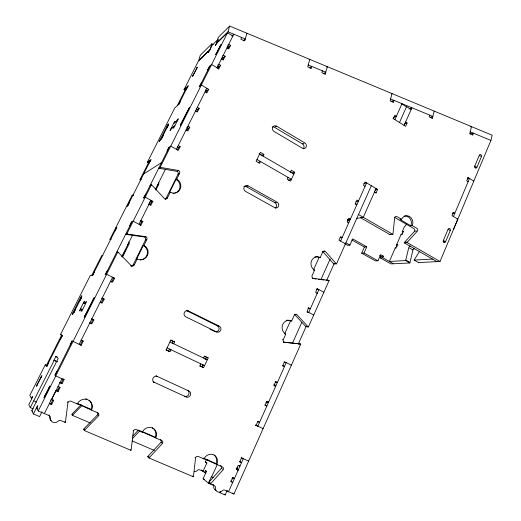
<?xml version="1.0" encoding="UTF-8"?>
<svg xmlns="http://www.w3.org/2000/svg" width="521" height="521" viewBox="0 0 521 521"><rect width="100%" height="100%" fill="white"/><g stroke="black" fill="none" stroke-linecap="round" stroke-linejoin="round"><path stroke-width="0.78" d="M195.056 457.269L195.609 457.698L193.46 476.142A2.227 2.032 -57.5 0 1 193.271 476.754L149.097 458.011L147.749 456.709A2.253 2.077 -52.1 0 1 148.101 456.162L161.119 442.205A2.227 2.071 -54 0 0 161.048 440.147M133.05 430.424L133.467 430.795L131.155 449.695A2.292 2.13 -48.9 0 1 130.96 450.313L84.395 430.561L83.51 429.428A2.331 2.175 -41.1 0 1 83.888 428.874L97.648 414.716A2.305 2.169 -42.1 0 0 97.31 412.261M67.437 401.828L67.951 402.44L65.47 421.802A2.371 2.214 -36.7 0 1 65.262 422.44L60.872 420.577A2.384 2.227 -36.3 0 0 58.209 421.15A4.78 4.468 -35.1 0 1 50.309 417.803A2.403 2.24 -34 0 0 49.026 415.55L38.222 410.971L36.835 408.399L37.877 406.328L37.525 405.696L33.383 413.961L39.596 416.585L41.999 411.772M414.527 248.315A1.778 0.775 -59.1 0 0 412.945 249.963L409.897 262.962L390.965 263.887L380.278 257.882L380.942 256.358L383.397 256.189L382.727 257.726L380.278 257.882M398.116 245.078L397.438 244.688L396.116 247.735L395.276 247.807L389.369 261.457L405.67 260.565L408.764 247.56A1.778 0.768 -59.1 0 1 410.34 245.912M419.34 251.695L414.345 259.745A1.81 0.808 -59.3 0 0 414.175 260.096L418.467 262.538L440.017 261.49L490.932 140.41L492.182 135.219L229.637 26.05L218.279 37.356L216.677 42.878L227.977 31.814L229.637 26.05M472.28 135.017L472.821 134.854L473.25 133.109L470.02 134.079M429.675 115.115L429.226 116.893L432.404 118.202L434.188 111.103M392.951 102.344L393.42 102.136L393.889 100.332L391.063 101.562M324.987 74.353L327.403 66.701L326.784 67.079M322.388 70.804L321.887 72.66L325.397 74.106M310.887 68.544L311.792 66.427L309.428 67.938M211.78 43.823L210.21 49.202L198.742 60.429L200.24 55.298L211.78 43.823L213.219 44.402M452.495 213.532L454.859 213.187L453.4 212.308L451.994 215.635L457.822 219.139L453.407 229.644M473.81 181.119L468.079 177.544L466.699 180.813L468.138 181.712M443.371 240.415L448.099 229.214A1.42 1.218 84.2 0 1 449.727 228.608A1.42 1.218 84.2 0 1 450.294 230.516L445.585 241.711A1.42 1.224 85 0 1 443.944 242.324A1.42 1.224 85 0 1 443.371 240.409L445.585 241.711L443.097 241.933M453.452 216.515L469.519 178.442L467.37 178.898M479.307 155.225L474.742 166.056L476.878 167.404L481.437 156.587A1.394 1.172 79.4 0 0 480.883 154.698A1.394 1.172 79.4 0 0 479.307 155.225L481.424 156.619M397.119 246.485A1.283 1.127 85 0 1 396.592 244.766L400.968 234.658L401.821 234.561L403.13 231.532L403.808 231.923M402.948 232.027L402.277 231.637L404.628 226.199L405.488 226.088L406.53 223.672M361.672 253.186L364.036 252.998L366.751 246.817L364.381 247.039L361.672 253.186L375.53 260.93L377.959 260.793L380.643 254.639L383.397 256.189M376.064 188.504L363.274 217.296L356.377 218.475M404.094 125.385L411.909 107.775L408.992 108.941M375.648 192.965L376.11 192.861L377.634 189.429L365.019 181.959L363.476 185.404L365.065 186.342M405.084 122.24L405.566 122.064L407.09 123.021L405.618 126.343L393.362 118.625L392.886 118.814M298.279 344.055L306.12 326.485M326.589 280.598L334.059 263.86M205.912 473.075L204.532 472.482L205.346 470.678L206.394 471.512L203.105 478.76L208.426 483.195L214.372 485.709A2.201 1.993 -59.7 0 1 215.499 487.78A4.396 3.966 -60.4 0 0 217.745 491.915A4.396 3.966 -60.4 0 0 222.395 490.697A2.195 1.973 -60.7 0 1 224.714 490.098L233.968 494.025L300.754 344.134A2.045 1.882 -81.4 0 0 300.239 343.964L283.795 342.258M294.398 314.261L305.593 326.354A2.019 1.856 -84.6 0 0 306.035 326.674L308.399 326.973L329.109 280.487A2.006 1.83 89 0 0 328.608 280.311L312.19 278.247M324.726 251.259L322.675 251.454L333.57 263.659A1.986 1.804 86.4 0 0 334 263.984L336.527 263.847L371.343 185.704M399.503 122.494L406.582 106.61L411.134 109.521M344.928 243.821L347.637 245.339L349.93 245.098L352.684 238.892L366.751 246.817M292.568 342.974L301.757 322.447M321.021 279.412L330.158 259.002M230.783 480.987L232.698 482.426L230.888 481.651L232.666 477.679L232.346 477.444M239.575 461.359L241.542 462.648L239.745 461.86L241.51 457.926L241.177 457.712M256.065 425.403L257.797 421.528L259.556 422.342L257.485 421.352M307.97 308.562L310.347 308.732L308.666 307.859L307.032 311.525L313.733 315.01M323.873 292.255L317.237 288.725L315.609 292.353L317.276 293.238L316.872 293.225M393.362 118.625L394.853 115.297L396.39 116.268L393.55 117.388M220.474 491.283L219.842 492.703L225.17 494.95L227.13 490.574L228.543 491.72L243.3 458.714L241.985 457.874M340.591 241.08L366.602 182.897L363.743 183.626M394.898 119.596L402.01 103.686L401.294 103.992M308.399 326.973A2.032 1.869 -84.7 0 1 307.957 326.647L296.69 314.469A2.045 1.889 -85.4 0 0 294.163 315.439L291.662 320.988A7.183 6.656 -83.4 0 0 282.734 324.44A7.183 6.656 -83.4 0 0 285.808 333.994L283.287 339.594A2.058 1.908 -81.2 0 0 284.166 342.323M336.527 263.847A1.999 1.817 86.4 0 1 336.091 263.515L325.137 251.226A2.006 1.837 85.1 0 0 322.681 252.105L320.259 257.485A7.053 6.473 86.5 0 0 311.584 260.624A7.053 6.473 86.5 0 0 314.58 270.093L312.131 275.524A2.019 1.856 88.3 0 0 312.991 278.234M284.687 333.818L290.529 320.858L291.662 320.988M320.259 257.485L319.034 257.576L313.375 270.145L314.58 270.093M208.426 483.195L210.946 477.627A1.022 0.339 -67.5 0 1 211.643 476.917L217.342 464.322M194.287 471.648A3.953 3.614 -58.3 0 0 197.459 470.339A1.973 1.804 -58.6 0 1 199.569 469.812L203.06 471.303L206.857 462.967L205.209 462.251L206.531 459.353M220.722 45.36L220.95 44.598L215.701 54.738L220.728 45.347L219.829 46.206M197.101 67.873L192.549 76.372L197.329 67.17L196.352 68.59M202.506 367.188L203.646 367.598L208.185 357.862L204.506 356.103L203.6 358.051M290.529 172.021L291.356 170.243L294.743 172.204L290.601 181.093L287.195 179.139L288.028 177.355M200.865 363.899L199.953 365.853L203.646 367.598M202.903 364.915L201.933 366.986L199.732 365.944M205.476 359.392L206.446 357.321L208.185 357.862M44.676 396.006L44.038 397.797L49.964 385.97L44.676 396.006L44.975 396.448M37.082 384.687L36.496 386.269L41.836 375.667L37.082 384.687L37.323 385.039M168.459 351.167L169.39 349.213L170.888 349.695L169.95 351.668L165.945 349.975M174.633 341.828L173.115 341.405L172.184 343.352L173.695 343.795L174.633 341.828L170.842 340.018L166.147 349.871L169.95 351.668M263.027 156.144L263.88 154.353L260.402 152.34L256.117 161.321L259.608 163.327L260.467 161.53L258.403 162.402M180.787 124.167L180.429 125.274L189.566 107.287L180.787 124.167L181.575 123.568M84.845 315.791L84.311 317.361L94.184 297.647L84.845 315.791L85.288 315.908M143.946 245.398L143.288 245.547L136.58 259.1L137.212 259.002A7.646 7.561 61.7 0 0 147.352 255.642A7.646 7.561 61.7 0 0 143.946 245.398L146.818 239.595A2.182 2.149 58.3 0 0 145.841 236.671L127.463 234.072A2.208 2.169 45.4 0 1 126.857 233.864L125.672 234.248A2.195 2.156 44.6 0 0 126.271 234.45L144.525 237.029A2.169 2.13 57.6 0 1 145.489 239.934L133.07 265.013A2.175 2.162 60.9 0 1 131.39 266.198M176.782 179.042L176.013 179.432L169.52 192.555L170.263 192.21A7.581 7.261 58 0 0 180.097 189.195A7.581 7.261 58 0 0 176.782 179.042L179.563 173.428A2.169 2.058 57.4 0 0 178.612 170.523L160.787 167.462A2.188 2.084 52.9 0 1 160.201 167.241L158.788 168.114A2.175 2.071 52.6 0 0 159.367 168.329L177.075 171.363A2.149 2.045 57.1 0 1 178.013 174.242L165.997 198.521A2.156 2.077 57.1 0 1 165.177 199.387M116.932 252.418A2.201 2.182 30.3 0 0 116.658 252.249L117.779 252.008A2.214 2.195 31.9 0 1 118.306 252.372L131.39 265.84A2.188 2.182 63.1 0 0 134.314 264.863L137.212 259.002M166.238 198.416L167.462 197.876L170.263 192.21M121.829 256.632L132.608 235.03M155.434 189.266L165.404 169.279M122.096 256.918L125.815 249.468L125.287 249.585M122.572 256.912L128.947 244.128A1.967 1.941 45.6 0 0 128.648 241.946M148.752 204.408L150.204 201.497M155.857 190.172L158.697 184.48A1.954 1.876 53.4 0 0 158.631 182.65M49.384 403.664L51.586 404.719L53.683 400.519L51.566 399.607L55.916 390.867L58.026 391.785L59.993 387.474M62.006 378.708L44.428 413.407M79.153 344.322L112.614 277.218M139.022 224.258L150.986 200.272M176.411 149.28L206.837 88.251M217.049 67.782L233.792 34.217L231.904 36.008M51.586 404.719L50.947 403.782L53.025 399.607M58.026 391.785L57.343 390.952L59.524 386.94M62.012 383.788L61.296 383.013L63.354 378.884L64.083 379.627L62.012 383.788L59.811 382.746M89.814 322.948L91.839 323.899L93.852 319.855L92.901 319.588L90.901 323.6L89.56 322.968M101.191 302.948L103.171 298.976L104.2 299.087L102.207 303.092L100.195 302.128M111.546 282.174L113.506 278.24L114.607 278.194L112.634 282.154L110.641 281.184M139.999 225.072L141.588 221.887L142.884 221.412L140.735 220.481M149.963 205.072L151.539 201.92L152.9 201.295L145.209 197.205L143.464 198.071L145.795 194.066M177.368 150.081L178.592 147.625L180.142 146.609L178.267 145.561M186.967 130.81L188.185 128.381L189.794 127.228L187.938 126.167M196.45 111.794L197.531 109.618L199.204 108.335L197.361 107.267M206.225 92.178L206.935 90.745L208.667 89.325L201.353 85.008M217.947 68.648L218.827 66.883L220.637 65.301L218.833 64.207L217.934 65.001M222.428 59.661L223.301 57.896L225.137 56.255L223.346 55.161L222.734 55.714M227.82 48.831L228.693 47.079L230.569 45.366L228.778 44.259L227.846 45.125M81.198 345.26L83.236 341.177L82.364 340.741L80.338 344.791L81.198 345.26L71.931 340.91L70.153 345.13M140.748 225.339L142.884 221.412M150.777 205.209L152.9 201.295M180.142 146.609L178.293 150.322L170.764 146.121L168.791 147.482L166.941 151.175L167.43 150.849M189.794 127.228L187.964 130.901L186.101 129.846M199.204 108.335L197.387 111.976L195.544 110.908M208.667 89.325L206.876 92.933L205.046 91.852M218.56 69.124L220.637 65.301M223.066 60.071L225.137 56.255M230.569 45.366L228.81 48.889L227.019 47.789M106.238 274.86L105.249 274.378L107.567 270.419M55.083 375.231L72.191 341.06M105.594 274.352L131.956 221.705M143.894 197.856L169.292 147.143M199.68 86.447L209.872 66.082M38.222 410.971L117.779 252.008M126.857 233.864L151.422 184.792A2.195 2.11 51.7 0 1 151.93 185.163L164.623 198.755A2.175 2.091 57.5 0 0 167.462 197.876M160.201 167.241L227.508 32.751L232.854 36.079M57.173 361.769L53.93 360.226L55.858 356.397L57.232 357.009M33.364 408.913L30.264 407.598L54.132 360.415M80.97 308.992L80.019 310.887L79.485 310.757L84.213 301.359L84.767 301.438L83.816 303.326M171.858 128.101L170.061 130.543L174.385 121.947L175.33 121.191L174.463 122.917M82.149 309.253L81.185 311.167L81.732 311.298L86.551 301.705L85.978 301.62L85.027 303.528M173.91 126.512L173.031 128.264L173.981 127.528L178.384 118.768L177.407 119.537L176.534 121.282M33.383 413.961L31.781 410.698L58.215 358.363L55.858 356.397M218.117 40.006L215.375 45.464L217.361 42.663L227.508 32.751M46.643 365.39L45.262 364.778L29.814 395.406L31.41 398.363L32.367 396.461L32.667 396.995L28.818 404.648L30.264 407.598M60.403 339.23L62.468 335.68L60.488 334.586L90.289 275.492L92.881 275.296L94.392 271.76M148.68 162.891L147.417 162.2L174.815 107.873L179.042 104.233L180.689 100.957L180.227 101.361M185.424 90.42L184.03 89.605L198.319 61.27L208.7 51.13L207.872 52.764L208.947 51.729L212.288 45.073L218.253 39.179M46.2 365.775L61.608 335.205M91.755 275.381L101.764 255.524L102.67 255.323A1.999 1.973 15.5 0 1 102.917 255.472M110.472 239.504A1.973 1.947 32.5 0 1 109.931 239.321L132.054 195.427L133.148 194.821A1.973 1.915 46.2 0 1 133.61 195.16M140.501 179.895A1.96 1.876 48.3 0 1 139.98 179.699L149.527 160.755M177.218 105.809L186.525 87.333M73.494 312.698L72.582 314.508L72.106 314.371L81.452 295.824L81.966 295.876L81.061 297.673M160.839 139.335L159.159 141.627L167.742 124.597L168.615 123.887L167.788 125.541M46.74 366.348L62.253 335.563M73.735 312.763L81.322 297.706M92.595 275.322L116.613 227.644M127.515 206.01L150.732 159.921M161.269 139.003L168.231 125.183M178.586 104.623L187.951 86.037M50.661 400.206L50.96 399.724M221.08 465.976A2.169 1.973 -61.4 0 1 221.392 468.307L209.064 482.062A2.188 1.98 -59.6 0 0 208.726 482.596L210.497 484.061A2.201 1.993 -59.7 0 1 210.829 483.521L223.242 469.655A2.182 1.986 -61.5 0 0 222.636 467.057L203.092 458.265L203.958 458.91A7.678 7.014 -60.6 0 1 213.571 454.735A7.678 7.014 -60.6 0 1 216.84 464.504M416.611 230.953L414.644 231.194L404.504 242.382A1.915 1.687 85 0 0 404.231 242.832L436.937 261.64M404.231 242.832L407.142 242.558A1.928 1.693 85 0 1 407.415 242.102L417.601 230.836A1.921 1.68 83.8 0 0 417.087 228.439L412.274 225.593L410.802 225.788L400.148 219.556A6.727 5.907 83 0 1 400.402 219.028M149.097 458.011A2.266 2.091 -52.3 0 1 149.455 457.464L162.565 443.391A2.247 2.084 -54.2 0 0 161.927 440.72L141.608 431.583L142.259 432.143A7.906 7.366 -52.4 0 1 152.399 427.975A7.906 7.366 -52.4 0 1 155.831 438.031M132.822 436.012L138.514 430.007M132.308 438.76L140.149 430.476M84.395 430.561A2.351 2.188 -41.3 0 1 84.773 430.001L98.638 415.725A2.325 2.182 -42.4 0 0 97.974 412.977L76.815 403.469L77.232 403.938A8.18 7.711 -39.6 0 1 87.938 399.783A8.18 7.711 -39.6 0 1 91.54 410.144M81.25 404.68L72.113 413.967A2.091 1.96 -38.1 0 0 71.781 414.462L72.491 415.374L90.179 422.948M72.491 415.374A2.104 1.973 -38.3 0 1 72.829 414.872L82.214 405.318M192.991 75.258L193.727 74.575M216.156 53.539L217.049 52.706M184.03 89.605L188.426 85.607L186.31 89.286M241.184 37.701L241.51 37.408L240.963 39.316L244.74 40.872L246.921 33.24L246.426 33.683M208.087 69.645L207.514 70.166L209.286 66.616L211.624 64.493L218.859 68.863M221.119 59.12L221.575 58.71L223.372 59.804M243.196 40.827L245.287 38.964L227.977 31.814M201.464 82.872L199.113 86.935L201.36 84.995M166.922 126.232L168.667 124.832L166.557 128.498M188.394 108.987L189.195 108.348M173.532 123.653L177.518 120.507M170.94 128.811L174.874 125.763M162.936 135.681L163.366 135.349L161.686 138.684L159.999 139.967M147.417 162.2L151.129 159.647L149.026 163.294M309.174 59.759L309.767 59.368L307.722 66.825L311.278 68.29M143.64 173.994L161.543 162.611M139.98 179.699L141.119 178.996A1.973 1.889 48.6 0 0 141.517 179.159M159.367 168.329L160.546 167.606M323.294 73.806L325.899 72.256L308.237 64.962M151.422 184.792L150.068 185.535A2.182 2.097 51.4 0 1 150.335 185.704M177.329 171.227L178.612 170.523M132.692 195.662L133.057 195.46M157.648 185.033L158.697 184.48M178.013 174.242L179.302 173.565M275.127 126.903L276.573 126.16L304.824 142.943A3.054 2.768 70.9 0 1 306.107 147.059A3.054 2.768 70.9 0 1 302.369 148.198L274.046 131.461A3.1 2.826 66.9 0 1 272.724 127.28A3.1 2.826 66.9 0 1 276.573 126.16M129.247 202.571L129.605 202.389L127.866 205.834L126.453 206.537M391.291 93.878L392 93.559L390.125 100.781L393.42 102.136M148.856 204.193L151.005 205.111M263.88 154.353L261.796 155.278L259.028 153.675M272.229 126.968A3.08 2.807 66.8 0 1 274.411 127.274L302.499 143.926L304.049 143.268M115.623 228.029L116.945 227.514L114.861 231.129M404.674 123.913L407.09 123.021M130.029 225.541L129.631 225.691L131.553 221.861L133.187 221.223L140.963 225.267M430.164 117.401L432.853 116.424L390.594 98.97M431.896 118.384L432.404 118.202M246.785 186.375L248.113 185.906L277.152 202.187A3.08 2.866 76.1 0 1 278.468 206.342A3.08 2.866 76.1 0 1 274.619 207.605L245.515 191.376A3.133 2.931 71 0 1 244.16 187.156A3.133 2.931 71 0 1 248.113 185.906M294.743 172.204L292.47 172.985L290.451 171.819M288.432 180.292L291.428 179.309L256.977 159.517M109.931 239.321L110.888 239.015A1.986 1.954 33.2 0 0 111.292 239.172M126.271 234.45L127.261 234.137M470.671 126.864L471.479 126.61L469.766 133.597L472.821 134.854M144.74 236.97L145.841 236.671M243.887 186.362A3.106 2.911 70.9 0 1 246.127 186.609L274.984 202.767L276.423 202.382M128.055 244.356L128.947 244.128M145.489 239.934L146.596 239.653M374.886 190.074L377.634 189.429M475.048 167.827L476.878 167.404A1.4 1.179 80 0 1 475.308 167.912A1.4 1.179 80 0 1 474.755 166.023M117.928 252.457L118.306 252.372M355.85 201.607L358.487 201.041L356.892 200.116L355.335 203.587L356.937 204.519M467.545 177.661L468.079 177.544M347.572 222.78L348.868 222.571L347.253 221.646L348.823 218.143L350.431 219.061L349.129 219.289A1.485 0.528 -59.9 0 1 348.106 220.617A1.485 0.528 -59.9 0 1 347.618 220.207M400.148 219.556L401.587 219.334A6.753 5.92 83 0 1 409.513 216.502A6.753 5.92 83 0 1 412.274 225.593M452.873 212.386L453.4 212.308M457.028 219.243L457.822 219.139M340.259 237.778L342.173 237.537L340.552 236.625L338.963 240.168L345.462 243.795M402.277 231.637L403.13 231.532M133.278 264.987L134.314 264.863M360.604 217.752L390.034 234.671L392.867 234.339A1.941 1.719 83.8 0 0 393.016 233.805L394.684 217.446A1.941 1.706 82.4 0 1 396.976 216.638L401.587 219.334M130.576 265.938L131.181 265.866M404.986 242.337L407.415 242.102M396.592 244.766L397.438 244.688M322.271 252.144L322.681 252.105M105.249 274.378L106.636 274.274L114.607 278.194M333.987 263.633L336.091 263.515M414.175 260.096L432.508 259.093M326.126 280.337L328.191 280.311M329.109 280.487L326.628 280.513A1.993 1.823 89 0 0 326.38 280.409M316.827 288.719L317.237 288.725M316.481 289.572L318.898 289.604L308.706 312.398L307.136 312.268M308.276 307.833L308.666 307.859M295.036 314.313L296.306 314.43M283.548 342.082L299.849 343.893M80.553 297.615L81.576 297.738L79.505 301.307M93.194 299.113L93.669 299.171M187.469 310.861L188.543 310.991L219.25 326.153A3.185 3.035 -77 0 1 220.63 330.373A3.185 3.035 -77 0 1 216.56 331.91L215.955 331.792M305.983 326.4L307.957 326.647M314.502 278.794L316.058 279.002M318.39 279.308L319.94 279.517M322.265 279.823L323.808 280.031M285.059 333.876L285.808 333.994M83.269 303.235L85.594 303.619M186.401 310.594A3.198 3.1 -75.5 0 1 186.935 310.796L217.433 325.846L218.644 326.048M282.545 339.464L282.916 339.529M300.754 344.134L298.435 343.71A2.032 1.869 -81.3 0 0 297.914 343.547M80.436 308.875L82.702 309.376M75.558 309.142L73.975 312.828L73.018 312.567M284.01 362.102L286.244 362.655L257.83 426.211L255.765 425.195M282.336 365.833L284.564 366.413L282.838 365.573L284.525 361.808L291.376 365.182M91.357 318.767L93.852 319.855M204.968 359.073L207.28 359.803L169.905 341.984M275.199 381.769L277.387 382.466L275.655 381.632L273.955 385.429L275.687 386.263L274.593 385.898A1.556 0.567 -65 0 0 274.775 384.361A1.556 0.567 -65 0 0 273.785 385.032M264.753 405.117L266.869 405.983L265.124 405.162L266.837 401.326L268.582 402.153L267.514 401.73A1.563 0.573 -65.5 0 1 266.452 402.961A1.563 0.573 -65.5 0 1 266.257 401.854M470.202 131.846L490.932 140.41M31.781 410.698L32.797 411.128M203.105 478.76L204.44 479.327M36.835 408.399L37.877 408.842M147.749 456.709L149.234 457.34M208.726 482.596L210.015 483.143M49.384 403.104L50.947 403.782M205.346 470.678L206.726 471.271M132.354 441.013L154.509 450.509M33.793 400.877L36.607 402.075M211.643 476.917L213.35 477.646M232.666 477.679L234.489 478.467L234.007 478.109M77.59 403.528L91.514 409.571M141.028 431.062L155.011 437.132M203.392 458.128L216.762 463.937M77.232 403.938L71.051 401.255A2.358 2.221 -36.5 0 0 67.951 402.44M142.259 432.143L136.398 429.604A2.273 2.123 -50 0 0 133.467 430.795M203.958 458.91L198.39 456.5A2.208 2.025 -59 0 0 195.609 457.698M55.955 390.346L57.343 390.952M237.999 469.642L236.215 468.861A1.622 0.58 -67.5 0 1 237.361 467.728A1.622 0.58 -67.5 0 1 237.185 469.532L238.175 470.216L236.358 469.428L238.13 465.474L239.927 466.262L238.839 465.527M60.11 387.611L57.909 386.562M59.746 382.336L61.296 383.013M64.083 379.627L55.754 375.947L54.861 374.996L57.147 371.102M241.51 457.926L248.647 461.078M53.93 360.226L57.375 361.769M155.942 375.817L188.941 391.037A3.276 3.087 -61.6 0 1 190.36 395.289A3.276 3.087 -61.6 0 1 186.166 396.976L153.102 381.769L154.027 382.258M60.488 334.586L61.849 335.211M255.407 425.032L263.105 428.627M81.009 340.115L83.236 341.177M91.436 318.898L92.901 319.588M266.452 401.313L267.84 401.965M167.085 347.898L204.558 365.644L202.272 364.856L203.731 365.547M169.39 349.213L170.842 349.897M170.608 340.206L173.115 341.405M204.252 356.273L206.446 357.321M102.194 298.123L104.2 299.087M101.842 298.338L103.171 298.976M188.4 390.77L187.319 390.249A3.256 3.067 -61.4 0 1 188.732 394.475A3.256 3.067 -61.4 0 1 184.564 396.142M112.067 277.537L113.506 278.24M216.56 331.91L185.776 316.807A3.224 3.119 -75.8 0 1 184.356 312.522A3.224 3.119 -75.8 0 1 188.543 310.991M209.943 329.2L214.763 331.564M156.404 376.045L157.342 376.507A3.328 3.172 -56 0 0 153.024 378.181A3.328 3.172 -56 0 0 154.49 382.505M140.142 221.132L141.588 221.887M185.098 396.416L186.166 396.976M150.146 201.178L151.539 201.92M345.846 242.819L349.93 245.098M364.036 252.998L377.959 260.793M177.355 146.929L178.592 147.625M351.786 239.953L364.381 247.039M379.575 255.59L380.942 256.358M382.727 257.726L393.466 263.763M405.826 260.109L409.35 262.109M405.67 260.565L409.897 262.962M186.837 127.612L188.185 128.381M347.514 219.328L349.116 220.24M395.276 247.807L395.953 248.198M409.46 247.963L412.945 249.963M259.543 154.131L293.916 173.975M358.494 214.541L392.867 234.339M407.142 242.558L440.017 261.49M196.313 108.915L197.531 109.618M394.807 217.491L413.863 228.621A1.908 1.667 83.8 0 1 414.644 231.194M374.54 191.936L376.11 192.861M448.099 229.214L450.294 230.516M205.619 89.964L206.935 90.745M217.485 66.069L218.827 66.883M222.115 57.173L223.301 57.896M227.364 46.258L228.693 47.079M401.886 103.966L406.458 106.883M239.419 461.645L239.745 461.86M221.392 468.307L222.623 469.206M205.3 461.795L206.857 462.967M232.711 493.029L233.968 494.025M201.38 469.955L204.532 472.482M161.119 442.205L162.083 442.993M212.62 484.602L213.538 485.364M224.16 494.116L225.17 494.95M209.357 482.303L210.829 483.521M192.353 475.966L193.271 476.754M148.329 456.376L149.455 457.464M48.616 362.629L46.923 366.543L45.262 364.778M97.648 414.716L98.306 415.387M130.55 449.897L130.96 450.313M72.237 414.117L72.829 414.872M84.031 429.063L84.773 430.001M41.003 376.904L41.257 377.23M49.026 387.324L49.339 387.735M64.767 421.723L65.262 422.44M57.694 390.112A2.11 1.999 -33.3 0 1 58.508 389.22M157.563 184.818A1.941 1.863 53.1 0 1 157.44 185.144M132.054 195.427A1.96 1.902 45.8 0 1 132.406 195.662M128.003 244.069A1.954 1.928 44.6 0 1 127.873 244.401M418.467 262.538A1.804 0.814 -59.3 0 1 418.571 262.304M400.968 234.658A1.276 1.127 84.1 0 1 402.473 234.111M390.183 234.144A1.928 1.713 83.8 0 1 390.034 234.671M404.127 216.091A6.727 5.907 83 0 1 410.092 218.651A6.727 5.907 83 0 1 410.802 225.788M347.741 219.745A1.485 0.528 -59.9 0 1 347.833 219.51M302.499 143.926A3.028 2.748 70.8 0 1 303.15 148.869M274.984 202.767A3.061 2.846 76.1 0 1 275.186 208.126M176.013 179.432A7.554 7.235 57.9 0 1 175.401 193.044M174.242 193.343A7.554 7.235 57.9 0 1 173.044 193.447M143.288 245.547A7.62 7.535 61.2 0 1 140.208 259.914M286.25 320.35A7.157 6.636 -83.3 0 1 290.529 320.858M314.879 256.957A7.034 6.454 86.5 0 1 319.034 257.576M217.433 325.846A3.159 3.015 -76.8 0 1 215.857 331.851M220.474 465.546A2.169 1.973 -61.4 0 1 220.793 465.722M160.494 439.548A2.227 2.071 -54 0 1 160.794 439.809M48.974 414.879A2.384 2.227 -33.8 0 1 49.677 416.754A4.748 4.435 -34.9 0 0 51.078 420.506M213.082 484.55A2.188 1.98 -59.6 0 1 213.701 486.288A4.363 3.94 -60.3 0 0 215.935 490.398M89.137 400.33A8.147 7.678 -39.4 0 1 91.071 409.656M85.652 398.806A8.147 7.678 -39.4 0 1 86.903 399.112M214.164 455.015A7.652 6.994 -60.5 0 1 215.935 463.84M152.275 427.715A7.874 7.34 -52.3 0 1 155.128 437.451M233.506 477.75A1.628 0.58 -67.7 0 1 232.47 478.916A1.628 0.58 -67.7 0 1 232.34 477.614M208.231 459.874A1.472 0.475 -66.9 0 1 207.384 459.854M355.081 203.913A1.485 0.521 -59.5 0 1 355.706 204.558"/></g></svg>
